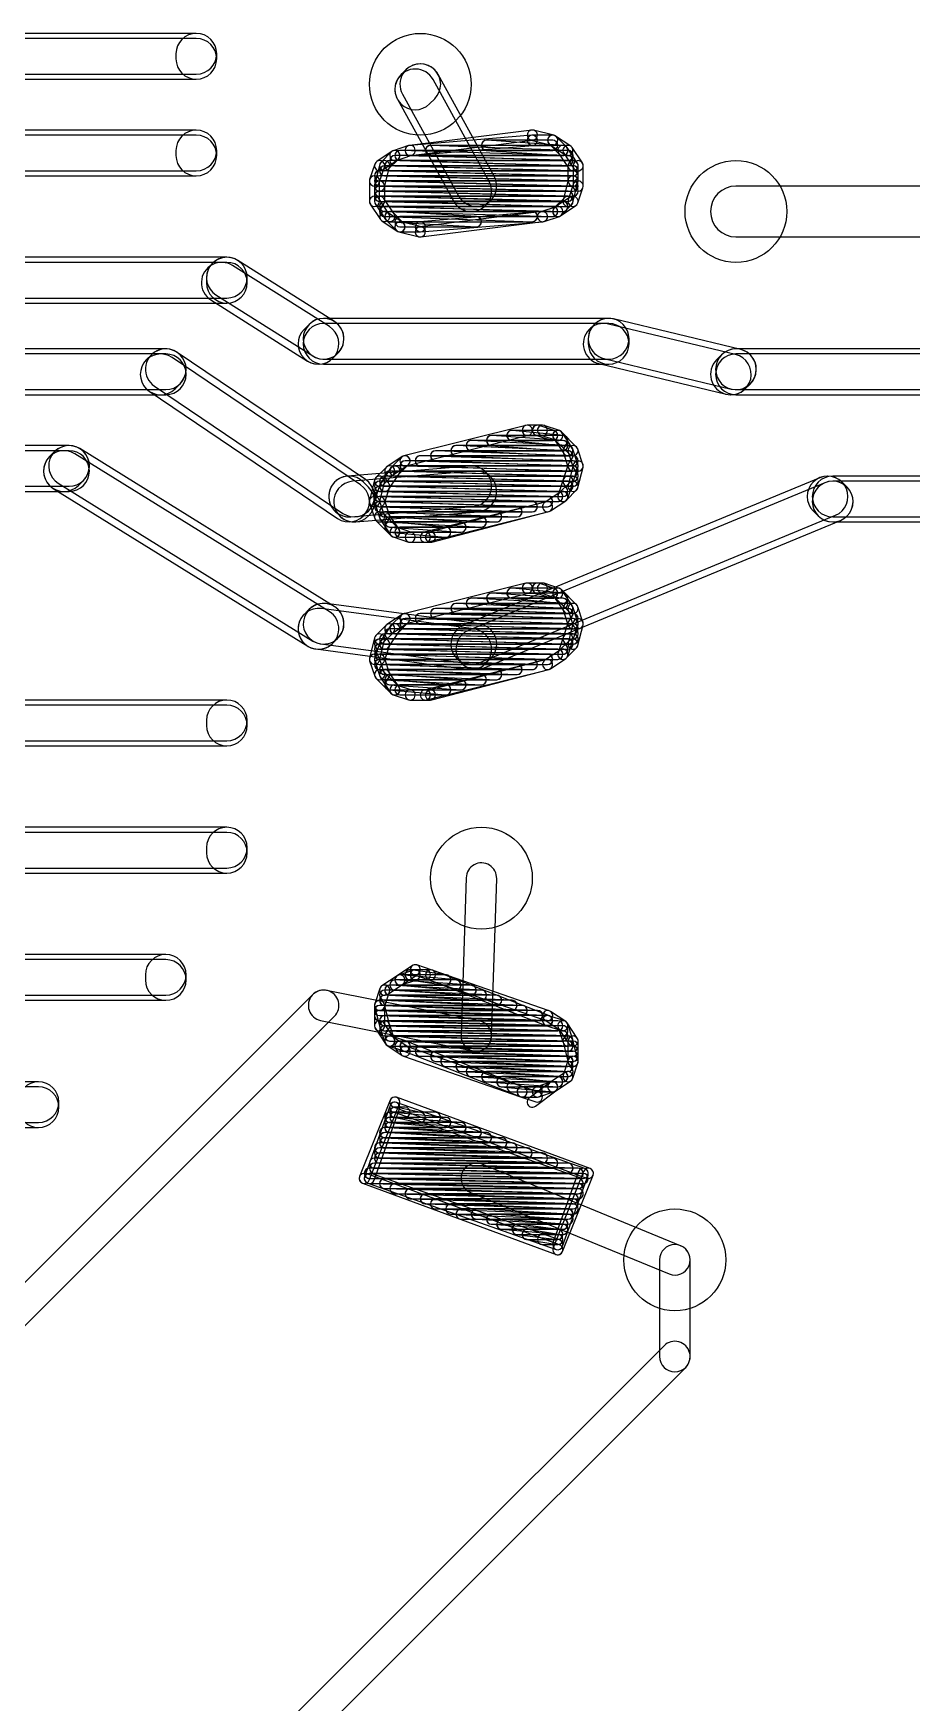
# Model space of a CAD drawing. Extents: x 2.7 to 76.1, y 3.1 to 47.6.
# Drawn here: x 43.48 to 47.87, y 28.49 to 36.82 of the extents above; entities that cross this region are included whole.
import ezdxf

# ---------------------------------------------------------------- set-up
doc = ezdxf.new("R2010")
doc.units = 0

msp = doc.modelspace()

# ---------------------------------------------------------------- linework, layer by layer
for points in [[(44.2976, 36.8205), (39.37, 36.8205, 1), (39.37, 36.61725), (44.2976, 36.61725, 1)], [(39.37, 36.59185), (44.2976, 36.59185, 1), (44.2976, 36.7951), (39.37, 36.7951, 1)], [(44.399225, 36.693475), (44.399225, 36.718875, 1), (44.195975, 36.718875), (44.195975, 36.693475, 1)], [(45.34334, 36.63833), (45.31794, 36.61293, 1), (45.461655, 36.469215), (45.487055, 36.494615, 1)], [(45.783645, 36.107445), (45.504245, 36.615445, 1), (45.32615, 36.5175), (45.60555, 36.0095, 1)], [(45.30075, 36.4921), (45.58015, 35.9841, 1), (45.758245, 36.082045), (45.478845, 36.590045, 1)], [(44.2976, 36.3379), (40.4876, 36.3379, 1), (40.4876, 36.13465), (44.2976, 36.13465, 1)], [(44.399225, 36.210875), (44.399225, 36.236275, 1), (44.195975, 36.236275), (44.195975, 36.210875, 1)], [(45.970845, 36.3377), (45.361245, 36.2615, 1), (45.36755, 36.211045), (45.97715, 36.287245, 1)], [(46.081765, 36.31174), (45.980165, 36.33714, 1), (45.96783, 36.287805), (46.06943, 36.262405, 1)], [(40.4876, 36.10925), (44.2976, 36.10925, 1), (44.2976, 36.3125), (40.4876, 36.3125, 1)], [(45.356355, 36.260395), (45.280155, 36.234995, 1), (45.29624, 36.18675), (45.37244, 36.21215, 1)], [(45.356355, 36.260395), (45.280155, 36.234995, 1), (45.29624, 36.18675), (45.37244, 36.21215, 1)], [(45.971885, 36.31241), (45.362285, 36.26161, 1), (45.36651, 36.210935), (45.97611, 36.261735, 1)], [(46.15274, 36.23628), (45.46694, 36.26168, 1), (45.465055, 36.210865), (46.150855, 36.185465, 1)], [(45.466, 36.21085), (46.1264, 36.21085, 1), (46.1264, 36.2617), (45.466, 36.2617, 1)], [(46.12809, 36.26164), (45.74709, 36.28704, 1), (45.743705, 36.236305), (46.124705, 36.210905, 1)], [(45.7454, 36.23625), (46.0756, 36.23625, 1), (46.0756, 36.2871), (45.7454, 36.2871, 1)], [(46.0756, 36.3125), (45.974, 36.3125, 1), (45.974, 36.26165), (46.0756, 36.26165, 1)], [(46.144375, 36.25425), (46.093575, 36.30505, 1), (46.05762, 36.269095), (46.10842, 36.218295, 1)], [(46.1659, 36.257425), (46.0897, 36.308225, 1), (46.061495, 36.26592), (46.137695, 36.21512, 1)], [(46.19835, 36.174175), (46.14755, 36.250375, 1), (46.105245, 36.22217), (46.156045, 36.14597, 1)], [(46.22375, 36.174175), (46.17295, 36.250375, 1), (46.130645, 36.22217), (46.181445, 36.14597, 1)], [(45.187875, 36.168115), (45.162475, 36.091915, 1), (45.21072, 36.07583), (45.23612, 36.15203, 1)], [(45.21273, 36.16624), (45.18733, 36.06464, 1), (45.236665, 36.052305), (45.262065, 36.153905, 1)], [(45.274095, 36.232025), (45.197895, 36.181225, 1), (45.2261, 36.13892), (45.3023, 36.18972, 1)], [(46.177885, 36.13469), (45.238085, 36.16009, 1), (45.23671, 36.109255), (46.17651, 36.083855, 1)], [(45.27022, 36.22885), (45.21942, 36.17805, 1), (45.255375, 36.142095), (45.306175, 36.192895, 1)], [(45.2374, 36.10925), (46.1772, 36.10925, 1), (46.1772, 36.1601), (45.2374, 36.1601, 1)], [(46.177905, 36.16009), (45.263505, 36.18549, 1), (45.26209, 36.134655), (46.17649, 36.109255, 1)], [(45.2628, 36.13465), (46.1772, 36.13465, 1), (46.1772, 36.1855), (45.2628, 36.1855, 1)], [(45.2882, 36.16005), (46.1518, 36.16005, 1), (46.1518, 36.2109), (45.2882, 36.2109, 1)], [(46.177925, 36.185485), (45.288925, 36.210885, 1), (45.28747, 36.16006), (46.17647, 36.13466, 1)], [(46.15257, 36.210885), (45.31437, 36.236285, 1), (45.312825, 36.18546), (46.151025, 36.16006, 1)], [(45.3136, 36.18545), (46.1518, 36.18545, 1), (46.1518, 36.2363), (45.3136, 36.2363, 1)], [(46.202625, 36.083875), (46.202625, 36.160075, 1), (46.151775, 36.160075), (46.151775, 36.083875, 1)], [(46.228025, 36.058475), (46.228025, 36.160075, 1), (46.177175, 36.160075), (46.177175, 36.058475, 1)], [(45.161175, 36.083875), (45.161175, 35.982275, 1), (45.212025, 35.982275), (45.212025, 36.083875, 1)], [(46.177865, 36.10929), (45.212665, 36.13469, 1), (45.21133, 36.083855), (46.17653, 36.058455, 1)], [(46.177865, 36.08389), (45.212665, 36.10929, 1), (45.21133, 36.058455), (46.17653, 36.033055, 1)], [(46.177865, 36.05849), (45.212665, 36.08389, 1), (45.21133, 36.033055), (46.17653, 36.007655, 1)], [(45.212, 36.08385), (46.1772, 36.08385, 1), (46.1772, 36.1347), (45.212, 36.1347, 1)], [(46.1772, 36.1347), (45.212, 36.1347, 1), (45.212, 36.08385), (46.1772, 36.08385, 1)], [(45.212, 36.08385), (46.1772, 36.08385, 1), (46.1772, 36.1347), (45.212, 36.1347, 1)], [(45.212, 36.05845), (46.1772, 36.05845, 1), (46.1772, 36.1093), (45.212, 36.1093, 1)], [(45.212, 36.03305), (46.1772, 36.03305, 1), (46.1772, 36.0839), (45.212, 36.0839, 1)], [(45.186575, 36.058475), (45.186575, 35.982275, 1), (45.237425, 35.982275), (45.237425, 36.058475, 1)], [(46.176465, 35.976105), (46.201865, 36.077705, 1), (46.15253, 36.09004), (46.12713, 35.98844, 1)], [(46.20132, 35.97423), (46.22672, 36.05043, 1), (46.178475, 36.066515), (46.153075, 35.990315, 1)], [(45.165445, 35.96817), (45.216245, 35.89197, 1), (45.25855, 35.920175), (45.20775, 35.996375, 1)], [(46.127105, 35.98229), (45.212705, 36.00769, 1), (45.21129, 35.956855), (46.12569, 35.931455, 1)], [(46.152485, 36.03309), (45.212685, 36.05849, 1), (45.21131, 36.007655), (46.15111, 35.982255, 1)], [(46.152485, 36.00769), (45.212685, 36.03309, 1), (45.21131, 35.982255), (46.15111, 35.956855, 1)], [(45.212, 36.00765), (46.1772, 36.00765, 1), (46.1772, 36.0585), (45.212, 36.0585, 1)], [(45.212, 35.98225), (46.1518, 35.98225, 1), (46.1518, 36.0331), (45.212, 36.0331, 1)], [(45.212, 35.95685), (46.1518, 35.95685, 1), (46.1518, 36.0077), (45.212, 36.0077, 1)], [(45.190845, 35.96817), (45.241645, 35.89197, 1), (45.28395, 35.920175), (45.23315, 35.996375, 1)], [(46.118975, 35.913495), (46.169775, 35.964295, 1), (46.13382, 36.00025), (46.08302, 35.94945, 1)], [(46.1151, 35.91032), (46.1913, 35.96112, 1), (46.163095, 36.003425), (46.086895, 35.952625, 1)], [(49.0474, 36.0585), (46.99, 36.0585, 1), (46.99, 35.80445), (49.0474, 35.80445, 1)], [(46.07637, 35.956885), (45.23817, 35.982285, 1), (45.236625, 35.93146), (46.074825, 35.90606, 1)], [(45.2374, 35.93145), (46.1264, 35.93145, 1), (46.1264, 35.9823), (45.2374, 35.9823, 1)], [(45.2374, 35.90605), (46.0756, 35.90605, 1), (46.0756, 35.9569), (45.2374, 35.9569, 1)], [(45.974875, 35.93148), (45.238275, 35.95688, 1), (45.23652, 35.906065), (45.97312, 35.880665, 1)], [(45.223295, 35.88492), (45.299495, 35.83412, 1), (45.3277, 35.876425), (45.2515, 35.927225, 1)], [(45.69609, 35.906055), (45.26429, 35.931455, 1), (45.261305, 35.88069), (45.693105, 35.85529, 1)], [(45.24482, 35.888095), (45.29562, 35.837295, 1), (45.331575, 35.87325), (45.280775, 35.92405, 1)], [(45.2628, 35.88065), (45.974, 35.88065, 1), (45.974, 35.9315), (45.2628, 35.9315, 1)], [(45.41731, 35.829935), (46.02691, 35.880735, 1), (46.022685, 35.93141), (45.413085, 35.88061, 1)], [(45.41835, 35.804645), (46.02795, 35.880845, 1), (46.021645, 35.9313), (45.412045, 35.8551, 1)], [(46.03284, 35.88195), (46.10904, 35.90735, 1), (46.092955, 35.955595), (46.016755, 35.930195, 1)], [(46.03284, 35.88195), (46.10904, 35.90735, 1), (46.092955, 35.955595), (46.016755, 35.930195, 1)], [(45.30743, 35.830605), (45.40903, 35.805205, 1), (45.421365, 35.85454), (45.319765, 35.87994, 1)], [(45.3136, 35.85525), (45.6946, 35.85525, 1), (45.6946, 35.9061), (45.3136, 35.9061, 1)], [(45.3136, 35.82985), (45.4152, 35.82985, 1), (45.4152, 35.8807), (45.3136, 35.8807, 1)], [(44.45, 35.7029), (40.3352, 35.7029, 1), (40.3352, 35.49965), (44.45, 35.49965, 1)], [(40.3352, 35.47425), (44.45, 35.47425, 1), (44.45, 35.6775), (40.3352, 35.6775, 1)], [(44.37033, 35.48995), (44.85293, 35.18515, 1), (44.961465, 35.356995), (44.478865, 35.661795, 1)], [(44.986865, 35.382395), (44.504265, 35.687195, 1), (44.39573, 35.51535), (44.87833, 35.21055, 1)], [(44.551625, 35.575875), (44.551625, 35.601275, 1), (44.348375, 35.601275), (44.348375, 35.575875, 1)], [(44.979055, 35.199215), (45.004455, 35.224615, 1), (44.86074, 35.36833), (44.83534, 35.34293, 1)], [(46.355, 35.3981), (44.9326, 35.3981, 1), (44.9326, 35.19485), (46.355, 35.19485, 1)], [(44.9326, 35.16945), (46.355, 35.16945, 1), (46.355, 35.3727), (44.9326, 35.3727, 1)], [(46.30588, 35.172255), (46.94088, 35.019855, 1), (46.988315, 35.21749), (46.353315, 35.36989, 1)], [(47.013715, 35.24289), (46.378715, 35.39529, 1), (46.33128, 35.197655), (46.96628, 35.045255, 1)], [(46.456625, 35.271075), (46.456625, 35.296475, 1), (46.253375, 35.296475), (46.253375, 35.271075, 1)], [(44.1452, 35.2457), (36.195, 35.2457, 1), (36.195, 35.04245), (44.1452, 35.04245, 1)], [(44.07334, 35.21593), (44.04794, 35.19053, 1), (44.191655, 35.046815), (44.217055, 35.072215, 1)], [(45.141895, 34.59328), (44.202095, 35.22828, 1), (44.0883, 35.059865), (45.0281, 34.424865, 1)], [(47.036455, 35.046815), (47.061855, 35.072215, 1), (46.91814, 35.21593), (46.89274, 35.19053, 1)], [(49.6824, 35.2457), (46.99, 35.2457, 1), (46.99, 35.04245), (49.6824, 35.04245, 1)], [(36.195, 35.01705), (44.1452, 35.01705, 1), (44.1452, 35.2203), (36.195, 35.2203, 1)], [(44.0629, 35.034465), (45.0027, 34.399465, 1), (45.116495, 34.56788), (44.176695, 35.20288, 1)], [(46.99, 35.01705), (49.6824, 35.01705, 1), (49.6824, 35.2203), (46.99, 35.2203, 1)], [(45.94243, 34.86394), (45.33283, 34.71154, 1), (45.345165, 34.662205), (45.954765, 34.814605, 1)], [(45.94243, 34.86394), (45.33283, 34.71154, 1), (45.345165, 34.662205), (45.954765, 34.814605, 1)], [(46.128925, 34.81377), (45.874925, 34.83917, 1), (45.86987, 34.788575), (46.12387, 34.763175, 1)], [(45.8724, 34.78845), (46.0756, 34.78845, 1), (46.0756, 34.8393), (45.8724, 34.8393, 1)], [(46.0248, 34.8647), (45.9486, 34.8647, 1), (45.9486, 34.81385), (46.0248, 34.81385, 1)], [(46.0248, 34.8647), (45.9486, 34.8647, 1), (45.9486, 34.81385), (46.0248, 34.81385, 1)], [(46.08364, 34.837995), (46.00744, 34.863395, 1), (45.991355, 34.81515), (46.067555, 34.78975, 1)], [(45.9994, 34.81385), (46.0248, 34.81385, 1), (46.0248, 34.8647), (45.9994, 34.8647, 1)], [(46.10904, 34.837995), (46.03284, 34.863395, 1), (46.016755, 34.81515), (46.092955, 34.78975, 1)], [(46.10904, 34.837995), (46.03284, 34.863395, 1), (46.016755, 34.81515), (46.092955, 34.78975, 1)], [(46.195175, 34.75565), (46.118975, 34.83185, 1), (46.08302, 34.795895), (46.15922, 34.719695, 1)], [(46.17295, 34.751775), (46.12215, 34.827975, 1), (46.079845, 34.79977), (46.130645, 34.72357, 1)], [(43.6626, 34.7631), (37.465, 34.7631, 1), (37.465, 34.55985), (43.6626, 34.55985, 1)], [(43.59074, 34.73333), (43.56534, 34.70793, 1), (43.709055, 34.564215), (43.734455, 34.589615, 1)], [(44.98615, 33.960445), (43.71615, 34.747845, 1), (43.609045, 34.5751), (44.879045, 33.7877, 1)], [(46.15295, 34.73767), (45.59415, 34.76307, 1), (45.591845, 34.712275), (46.150645, 34.686875, 1)], [(45.593, 34.71225), (46.1518, 34.71225, 1), (46.1518, 34.7631), (45.593, 34.7631, 1)], [(45.6692, 34.73765), (46.1264, 34.73765, 1), (46.1264, 34.7885), (45.6692, 34.7885, 1)], [(46.153135, 34.76306), (45.670535, 34.78846, 1), (45.66786, 34.737685), (46.15046, 34.712285, 1)], [(46.12821, 34.788435), (45.77261, 34.813835, 1), (45.768985, 34.76311), (46.124585, 34.73771, 1)], [(45.7708, 34.76305), (46.1264, 34.76305, 1), (46.1264, 34.8139), (45.7708, 34.8139, 1)], [(46.20132, 34.669515), (46.17592, 34.745715, 1), (46.127675, 34.72963), (46.153075, 34.65343, 1)], [(46.22672, 34.669515), (46.20132, 34.745715, 1), (46.153075, 34.72963), (46.178475, 34.65343, 1)], [(37.465, 34.53445), (43.6626, 34.53445, 1), (43.6626, 34.7377), (37.465, 34.7377, 1)], [(43.583645, 34.5497), (44.853645, 33.7623, 1), (44.96075, 33.935045), (43.69075, 34.722445, 1)], [(45.66076, 34.661145), (45.05116, 34.610345, 1), (45.068035, 34.4078), (45.677635, 34.4586, 1)], [(45.24482, 34.65405), (45.19402, 34.60325, 1), (45.229975, 34.567295), (45.280775, 34.618095, 1)], [(45.267045, 34.650175), (45.216245, 34.573975, 1), (45.25855, 34.54577), (45.30935, 34.62197, 1)], [(45.324895, 34.708025), (45.248695, 34.657225, 1), (45.2769, 34.61492), (45.3531, 34.66572, 1)], [(45.32102, 34.70485), (45.27022, 34.65405, 1), (45.306175, 34.618095), (45.356975, 34.668895, 1)], [(45.2882, 34.61065), (46.1772, 34.61065, 1), (46.1772, 34.6615), (45.2882, 34.6615, 1)], [(46.177925, 34.636085), (45.288925, 34.661485, 1), (45.28747, 34.61066), (46.17647, 34.58526, 1)], [(46.17797, 34.661485), (45.33977, 34.686885, 1), (45.338225, 34.63606), (46.176425, 34.61066, 1)], [(45.339, 34.63605), (46.1772, 34.63605, 1), (46.1772, 34.6869), (45.339, 34.6869, 1)], [(46.178045, 34.686885), (45.416045, 34.712285, 1), (45.41435, 34.66146), (46.17635, 34.63606, 1)], [(45.4152, 34.66145), (46.1772, 34.66145, 1), (46.1772, 34.7123), (45.4152, 34.7123, 1)], [(46.17814, 34.71228), (45.49234, 34.73768, 1), (45.490455, 34.686865), (46.176255, 34.661465, 1)], [(45.4914, 34.68685), (46.1518, 34.68685, 1), (46.1518, 34.7377), (45.4914, 34.7377, 1)], [(46.17592, 34.57723), (46.20132, 34.65343, 1), (46.153075, 34.669515), (46.127675, 34.593315, 1)], [(46.201865, 34.553705), (46.227265, 34.655305, 1), (46.17793, 34.66764), (46.15253, 34.56604, 1)], [(44.98774, 34.437215), (45.01314, 34.411815, 1), (45.156855, 34.55553), (45.131455, 34.58093, 1)], [(45.093435, 34.3824), (45.703035, 34.4332, 1), (45.68616, 34.635745), (45.07656, 34.584945, 1)], [(45.18733, 34.59144), (45.16193, 34.48984, 1), (45.211265, 34.477505), (45.236665, 34.579105, 1)], [(46.127105, 34.55989), (45.212705, 34.58529, 1), (45.21129, 34.534455), (46.12569, 34.509055, 1)], [(45.213275, 34.567915), (45.187875, 34.491715, 1), (45.23612, 34.47563), (45.26152, 34.55183, 1)], [(45.212, 34.53445), (46.1518, 34.53445, 1), (46.1518, 34.5853), (45.212, 34.5853, 1)], [(46.152505, 34.58529), (45.238105, 34.61069, 1), (45.23669, 34.559855), (46.15109, 34.534455, 1)], [(45.2374, 34.55985), (46.1772, 34.55985, 1), (46.1772, 34.6107), (45.2374, 34.6107, 1)], [(46.1518, 34.5853), (45.2374, 34.5853, 1), (45.2374, 34.53445), (46.1518, 34.53445, 1)], [(45.2374, 34.53445), (46.1518, 34.53445, 1), (46.1518, 34.5853), (45.2374, 34.5853, 1)], [(46.177905, 34.61069), (45.263505, 34.63609, 1), (45.26209, 34.585255), (46.17649, 34.559855, 1)], [(45.2628, 34.58525), (46.1772, 34.58525, 1), (46.1772, 34.6361), (45.2628, 34.6361, 1)], [(47.4083, 34.60296), (45.6303, 33.86636, 1), (45.708095, 33.678585), (47.486095, 34.415185, 1)], [(45.733495, 33.653185), (47.511495, 34.389785, 1), (47.4337, 34.57756), (45.6557, 33.84096, 1)], [(46.15052, 34.50103), (46.17592, 34.57723, 1), (46.127675, 34.593315), (46.102275, 34.517115, 1)], [(46.144375, 34.491095), (46.195175, 34.541895, 1), (46.15922, 34.57785), (46.10842, 34.52705, 1)], [(47.544455, 34.55553), (47.519055, 34.58093, 1), (47.37534, 34.437215), (47.40074, 34.411815, 1)], [(52.705, 34.6107), (47.4726, 34.6107, 1), (47.4726, 34.40745), (52.705, 34.40745, 1)], [(47.4726, 34.38205), (52.705, 34.38205, 1), (52.705, 34.5853), (47.4726, 34.5853, 1)], [(45.162475, 34.47563), (45.187875, 34.39943, 1), (45.23612, 34.415515), (45.21072, 34.491715, 1)], [(45.187875, 34.47563), (45.213275, 34.39943, 1), (45.26152, 34.415515), (45.23612, 34.491715, 1)], [(45.974845, 34.483685), (45.212845, 34.509085, 1), (45.21115, 34.45826), (45.97315, 34.43286, 1)], [(46.05097, 34.509085), (45.21277, 34.534485, 1), (45.211225, 34.48366), (46.049425, 34.45826, 1)], [(45.212, 34.50905), (46.1264, 34.50905, 1), (46.1264, 34.5599), (45.212, 34.5599, 1)], [(46.101725, 34.534485), (45.212725, 34.559885, 1), (45.21127, 34.50906), (46.10027, 34.48366, 1)], [(45.212, 34.48365), (46.101, 34.48365, 1), (46.101, 34.5345), (45.212, 34.5345, 1)], [(45.212, 34.45825), (46.0502, 34.45825, 1), (46.0502, 34.5091), (45.212, 34.5091, 1)], [(46.0643, 34.43712), (46.1405, 34.48792, 1), (46.112295, 34.530225), (46.036095, 34.479425, 1)], [(46.0643, 34.43712), (46.1405, 34.48792, 1), (46.112295, 34.530225), (46.036095, 34.479425, 1)], [(45.89874, 34.45828), (45.21294, 34.48368, 1), (45.211055, 34.432865), (45.896855, 34.407465, 1)], [(45.19402, 34.389495), (45.27022, 34.313295, 1), (45.306175, 34.34925), (45.229975, 34.42545, 1)], [(45.212, 34.43285), (45.974, 34.43285, 1), (45.974, 34.4837), (45.212, 34.4837, 1)], [(45.79735, 34.43287), (45.23855, 34.45827, 1), (45.236245, 34.407475), (45.795045, 34.382075, 1)], [(45.2374, 34.40745), (45.8978, 34.40745, 1), (45.8978, 34.4583), (45.2374, 34.4583, 1)], [(45.2374, 34.38205), (45.7962, 34.38205, 1), (45.7962, 34.4329), (45.2374, 34.4329, 1)], [(45.721335, 34.40746), (45.238735, 34.43286, 1), (45.23606, 34.382085), (45.71866, 34.356685, 1)], [(45.216245, 34.39337), (45.267045, 34.31717, 1), (45.30935, 34.345375), (45.25855, 34.421575, 1)], [(45.446765, 34.281205), (46.056365, 34.433605, 1), (46.04403, 34.48294), (45.43443, 34.33054, 1)], [(45.472415, 34.28127), (46.056615, 34.43367, 1), (46.04378, 34.482875), (45.45958, 34.330475, 1)], [(45.62021, 34.382035), (45.26461, 34.407435, 1), (45.260985, 34.35671), (45.616585, 34.33131, 1)], [(45.5445, 34.356595), (45.2651, 34.381995, 1), (45.260495, 34.33135), (45.539895, 34.30595, 1)], [(45.2628, 34.35665), (45.72, 34.35665, 1), (45.72, 34.4075), (45.2628, 34.4075, 1)], [(45.2628, 34.33125), (45.6184, 34.33125, 1), (45.6184, 34.3821), (45.2628, 34.3821, 1)], [(45.280155, 34.30715), (45.356355, 34.28175, 1), (45.37244, 34.329995), (45.29624, 34.355395, 1)], [(45.280155, 34.30715), (45.356355, 34.28175, 1), (45.37244, 34.329995), (45.29624, 34.355395, 1)], [(45.3136, 34.30585), (45.5422, 34.30585, 1), (45.5422, 34.3567), (45.3136, 34.3567, 1)], [(45.3644, 34.28045), (45.4406, 34.28045, 1), (45.4406, 34.3313), (45.3644, 34.3313, 1)], [(45.3644, 34.28045), (45.466, 34.28045, 1), (45.466, 34.3313), (45.3644, 34.3313, 1)], [(45.94243, 34.07654), (45.33283, 33.92414, 1), (45.345165, 33.874805), (45.954765, 34.027205, 1)], [(45.94243, 34.07654), (45.33283, 33.92414, 1), (45.345165, 33.874805), (45.954765, 34.027205, 1)], [(46.0248, 34.0773), (45.9486, 34.0773, 1), (45.9486, 34.02645), (46.0248, 34.02645, 1)], [(46.0248, 34.0773), (45.9486, 34.0773, 1), (45.9486, 34.02645), (46.0248, 34.02645, 1)], [(46.08364, 34.050595), (46.00744, 34.075995, 1), (45.991355, 34.02775), (46.067555, 34.00235, 1)], [(45.9994, 34.02645), (46.0248, 34.02645, 1), (46.0248, 34.0773), (45.9994, 34.0773, 1)], [(46.10904, 34.050595), (46.03284, 34.075995, 1), (46.016755, 34.02775), (46.092955, 34.00235, 1)], [(46.10904, 34.050595), (46.03284, 34.075995, 1), (46.016755, 34.02775), (46.092955, 34.00235, 1)], [(45.6692, 33.95025), (46.1264, 33.95025, 1), (46.1264, 34.0011), (45.6692, 34.0011, 1)], [(46.153135, 33.97566), (45.670535, 34.00106, 1), (45.66786, 33.950285), (46.15046, 33.924885, 1)], [(46.12821, 34.001035), (45.77261, 34.026435, 1), (45.768985, 33.97571), (46.124585, 33.95031, 1)], [(45.7708, 33.97565), (46.1264, 33.97565, 1), (46.1264, 34.0265), (45.7708, 34.0265, 1)], [(46.128925, 34.02637), (45.874925, 34.05177, 1), (45.86987, 34.001175), (46.12387, 33.975775, 1)], [(45.8724, 34.00105), (46.0756, 34.00105, 1), (46.0756, 34.0519), (45.8724, 34.0519, 1)], [(46.195175, 33.96825), (46.118975, 34.04445, 1), (46.08302, 34.008495), (46.15922, 33.932295, 1)], [(46.17295, 33.964375), (46.12215, 34.040575, 1), (46.079845, 34.01237), (46.130645, 33.93617, 1)], [(44.893765, 33.74794), (45.655765, 33.64634, 1), (45.68263, 33.847805), (44.92063, 33.949405, 1)], [(44.86074, 33.94593), (44.83534, 33.92053, 1), (44.979055, 33.776815), (45.004455, 33.802215, 1)], [(45.70803, 33.873205), (44.94603, 33.974805, 1), (44.919165, 33.77334), (45.681165, 33.67174, 1)], [(45.324895, 33.920625), (45.248695, 33.869825, 1), (45.2769, 33.82752), (45.3531, 33.87832, 1)], [(45.32102, 33.91745), (45.27022, 33.86665, 1), (45.306175, 33.830695), (45.356975, 33.881495, 1)], [(46.178045, 33.899485), (45.416045, 33.924885, 1), (45.41435, 33.87406), (46.17635, 33.84866, 1)], [(45.4152, 33.87405), (46.1772, 33.87405, 1), (46.1772, 33.9249), (45.4152, 33.9249, 1)], [(46.17814, 33.92488), (45.49234, 33.95028, 1), (45.490455, 33.899465), (46.176255, 33.874065, 1)], [(45.4914, 33.89945), (46.1518, 33.89945, 1), (46.1518, 33.9503), (45.4914, 33.9503, 1)], [(46.15295, 33.95027), (45.59415, 33.97567, 1), (45.591845, 33.924875), (46.150645, 33.899475, 1)], [(45.593, 33.92485), (46.1518, 33.92485, 1), (46.1518, 33.9757), (45.593, 33.9757, 1)], [(46.20132, 33.882115), (46.17592, 33.958315, 1), (46.127675, 33.94223), (46.153075, 33.86603, 1)], [(46.22672, 33.882115), (46.20132, 33.958315, 1), (46.153075, 33.94223), (46.178475, 33.86603, 1)], [(45.24482, 33.86665), (45.19402, 33.81585, 1), (45.229975, 33.779895), (45.280775, 33.830695, 1)], [(45.267045, 33.862775), (45.216245, 33.786575, 1), (45.25855, 33.75837), (45.30935, 33.83457, 1)], [(46.177905, 33.82329), (45.263505, 33.84869, 1), (45.26209, 33.797855), (46.17649, 33.772455, 1)], [(45.2628, 33.79785), (46.1772, 33.79785, 1), (46.1772, 33.8487), (45.2628, 33.8487, 1)], [(45.2882, 33.82325), (46.1772, 33.82325, 1), (46.1772, 33.8741), (45.2882, 33.8741, 1)], [(46.177925, 33.848685), (45.288925, 33.874085, 1), (45.28747, 33.82326), (46.17647, 33.79786, 1)], [(46.17797, 33.874085), (45.33977, 33.899485, 1), (45.338225, 33.84866), (46.176425, 33.82326, 1)], [(45.339, 33.84865), (46.1772, 33.84865, 1), (46.1772, 33.8995), (45.339, 33.8995, 1)], [(46.17592, 33.78983), (46.20132, 33.86603, 1), (46.153075, 33.882115), (46.127675, 33.805915, 1)], [(46.201865, 33.766305), (46.227265, 33.867905, 1), (46.17793, 33.88024), (46.15253, 33.77864, 1)], [(45.18733, 33.80404), (45.16193, 33.70244, 1), (45.211265, 33.690105), (45.236665, 33.791705, 1)], [(46.127105, 33.77249), (45.212705, 33.79789, 1), (45.21129, 33.747055), (46.12569, 33.721655, 1)], [(45.213275, 33.780515), (45.187875, 33.704315, 1), (45.23612, 33.68823), (45.26152, 33.76443, 1)], [(46.05097, 33.721685), (45.21277, 33.747085, 1), (45.211225, 33.69626), (46.049425, 33.67086, 1)], [(45.212, 33.74705), (46.1518, 33.74705, 1), (46.1518, 33.7979), (45.212, 33.7979, 1)], [(45.212, 33.72165), (46.1264, 33.72165, 1), (46.1264, 33.7725), (45.212, 33.7725, 1)], [(46.101725, 33.747085), (45.212725, 33.772485, 1), (45.21127, 33.72166), (46.10027, 33.69626, 1)], [(45.212, 33.69625), (46.101, 33.69625, 1), (46.101, 33.7471), (45.212, 33.7471, 1)], [(46.152505, 33.79789), (45.238105, 33.82329, 1), (45.23669, 33.772455), (46.15109, 33.747055, 1)], [(45.2374, 33.77245), (46.1772, 33.77245, 1), (46.1772, 33.8233), (45.2374, 33.8233, 1)], [(46.1518, 33.7979), (45.2374, 33.7979, 1), (45.2374, 33.74705), (46.1518, 33.74705, 1)], [(45.2374, 33.74705), (46.1518, 33.74705, 1), (46.1518, 33.7979), (45.2374, 33.7979, 1)], [(46.0643, 33.64972), (46.1405, 33.70052, 1), (46.112295, 33.742825), (46.036095, 33.692025, 1)], [(46.0643, 33.64972), (46.1405, 33.70052, 1), (46.112295, 33.742825), (46.036095, 33.692025, 1)], [(46.15052, 33.71363), (46.17592, 33.78983, 1), (46.127675, 33.805915), (46.102275, 33.729715, 1)], [(46.144375, 33.703695), (46.195175, 33.754495, 1), (46.15922, 33.79045), (46.10842, 33.73965, 1)], [(45.162475, 33.68823), (45.187875, 33.61203, 1), (45.23612, 33.628115), (45.21072, 33.704315, 1)], [(45.187875, 33.68823), (45.213275, 33.61203, 1), (45.26152, 33.628115), (45.23612, 33.704315, 1)], [(45.974845, 33.696285), (45.212845, 33.721685, 1), (45.21115, 33.67086), (45.97315, 33.64546, 1)], [(45.89874, 33.67088), (45.21294, 33.69628, 1), (45.211055, 33.645465), (45.896855, 33.620065, 1)], [(45.212, 33.67085), (46.0502, 33.67085, 1), (46.0502, 33.7217), (45.212, 33.7217, 1)], [(45.212, 33.64545), (45.974, 33.64545, 1), (45.974, 33.6963), (45.212, 33.6963, 1)], [(45.79735, 33.64547), (45.23855, 33.67087, 1), (45.236245, 33.620075), (45.795045, 33.594675, 1)], [(45.2374, 33.62005), (45.8978, 33.62005, 1), (45.8978, 33.6709), (45.2374, 33.6709, 1)], [(45.446765, 33.493805), (46.056365, 33.646205, 1), (46.04403, 33.69554), (45.43443, 33.54314, 1)], [(45.472415, 33.49387), (46.056615, 33.64627, 1), (46.04378, 33.695475), (45.45958, 33.543075, 1)], [(45.19402, 33.602095), (45.27022, 33.525895, 1), (45.306175, 33.56185), (45.229975, 33.63805, 1)], [(45.2374, 33.59465), (45.7962, 33.59465, 1), (45.7962, 33.6455), (45.2374, 33.6455, 1)], [(45.721335, 33.62006), (45.238735, 33.64546, 1), (45.23606, 33.594685), (45.71866, 33.569285, 1)], [(45.216245, 33.60597), (45.267045, 33.52977, 1), (45.30935, 33.557975), (45.25855, 33.634175, 1)], [(45.62021, 33.594635), (45.26461, 33.620035, 1), (45.260985, 33.56931), (45.616585, 33.54391, 1)], [(45.5445, 33.569195), (45.2651, 33.594595, 1), (45.260495, 33.54395), (45.539895, 33.51855, 1)], [(45.2628, 33.56925), (45.72, 33.56925, 1), (45.72, 33.6201), (45.2628, 33.6201, 1)], [(45.2628, 33.54385), (45.6184, 33.54385, 1), (45.6184, 33.5947), (45.2628, 33.5947, 1)], [(44.45, 33.4931), (39.0652, 33.4931, 1), (39.0652, 33.28985), (44.45, 33.28985, 1)], [(44.551625, 33.366075), (44.551625, 33.391475, 1), (44.348375, 33.391475), (44.348375, 33.366075, 1)], [(45.280155, 33.51975), (45.356355, 33.49435, 1), (45.37244, 33.542595), (45.29624, 33.567995, 1)], [(45.280155, 33.51975), (45.356355, 33.49435, 1), (45.37244, 33.542595), (45.29624, 33.567995, 1)], [(45.3136, 33.51845), (45.5422, 33.51845, 1), (45.5422, 33.5693), (45.3136, 33.5693, 1)], [(45.3644, 33.49305), (45.4406, 33.49305, 1), (45.4406, 33.5439), (45.3644, 33.5439, 1)], [(45.3644, 33.49305), (45.466, 33.49305, 1), (45.466, 33.5439), (45.3644, 33.5439, 1)], [(39.0652, 33.26445), (44.45, 33.26445, 1), (44.45, 33.4677), (39.0652, 33.4677, 1)], [(44.45, 32.8581), (39.0652, 32.8581, 1), (39.0652, 32.65485), (44.45, 32.65485, 1)], [(39.0652, 32.62945), (44.45, 32.62945, 1), (44.45, 32.8327), (39.0652, 32.8327, 1)], [(44.551625, 32.731075), (44.551625, 32.756475, 1), (44.348375, 32.756475), (44.348375, 32.731075, 1)], [(45.64381, 32.60653), (45.61841, 31.81913, 1), (45.770785, 31.814215), (45.796185, 32.601615, 1)], [(44.1452, 32.2231), (39.0652, 32.2231, 1), (39.0652, 32.01985), (44.1452, 32.01985, 1)], [(39.0652, 31.99445), (44.1452, 31.99445, 1), (44.1452, 32.1977), (39.0652, 32.1977, 1)], [(44.246825, 32.096075), (44.246825, 32.121475, 1), (44.043575, 32.121475), (44.043575, 32.096075, 1)], [(45.375695, 32.168025), (45.299495, 32.117225, 1), (45.3277, 32.07492), (45.4039, 32.12572, 1)], [(45.47404, 32.145595), (45.39784, 32.170995, 1), (45.381755, 32.12275), (45.457955, 32.09735, 1)], [(45.299495, 32.117225), (45.223295, 32.066425, 1), (45.2515, 32.02412), (45.3277, 32.07492, 1)], [(45.299495, 32.117225), (45.223295, 32.066425, 1), (45.2515, 32.02412), (45.3277, 32.07492, 1)], [(45.67089, 32.07064), (45.28989, 32.09604, 1), (45.286505, 32.045305), (45.667505, 32.019905, 1)], [(45.2882, 32.04525), (45.593, 32.04525, 1), (45.593, 32.0961), (45.2882, 32.0961, 1)], [(45.381755, 32.145595), (45.305555, 32.120195, 1), (45.32164, 32.07195), (45.39784, 32.09735, 1)], [(45.5953, 32.095995), (45.3159, 32.121395, 1), (45.311295, 32.07075), (45.590695, 32.04535, 1)], [(45.3136, 32.07065), (45.5422, 32.07065, 1), (45.5422, 32.1215), (45.3136, 32.1215, 1)], [(45.545795, 32.12124), (45.367995, 32.14664, 1), (45.3608, 32.096305), (45.5386, 32.070905, 1)], [(45.3644, 32.09605), (45.4406, 32.09605, 1), (45.4406, 32.1469), (45.3644, 32.1469, 1)], [(45.466, 32.1469), (45.3898, 32.1469, 1), (45.3898, 32.09605), (45.466, 32.09605, 1)], [(46.05946, 31.91655), (45.47526, 32.14515, 1), (45.456735, 32.097795), (46.040935, 31.869195, 1)], [(46.05855, 31.942285), (45.47435, 32.145485, 1), (45.457645, 32.09746), (46.041845, 31.89426, 1)], [(41.176495, 28.105175), (44.986495, 31.915175, 1), (44.8787, 32.02297), (41.0687, 28.21297, 1)], [(45.709545, 31.891415), (44.947545, 32.043815, 1), (44.91765, 31.89433), (45.67965, 31.74193, 1)], [(45.213275, 32.053315), (45.187875, 31.977115, 1), (45.23612, 31.96103), (45.26152, 32.03723, 1)], [(45.213275, 32.053315), (45.187875, 31.977115, 1), (45.23612, 31.96103), (45.26152, 32.03723, 1)], [(45.18733, 31.962905), (45.21273, 31.861305, 1), (45.262065, 31.87364), (45.236665, 31.97524, 1)], [(45.924105, 31.96908), (45.212905, 31.99448, 1), (45.21109, 31.943665), (45.92229, 31.918265, 1)], [(45.212, 31.94365), (45.8724, 31.94365, 1), (45.8724, 31.9945), (45.212, 31.9945, 1)], [(45.186575, 31.969075), (45.186575, 31.867475, 1), (45.237425, 31.867475), (45.237425, 31.969075, 1)], [(45.79735, 32.01987), (45.23855, 32.04527, 1), (45.236245, 31.994475), (45.795045, 31.969075, 1)], [(45.2374, 31.99445), (45.72, 31.99445, 1), (45.72, 32.0453), (45.2374, 32.0453, 1)], [(45.2374, 31.96905), (45.7962, 31.96905, 1), (45.7962, 32.0199), (45.2374, 32.0199, 1)], [(45.873415, 31.994475), (45.238415, 32.019875, 1), (45.23638, 31.96907), (45.87138, 31.94367, 1)], [(45.72141, 32.04526), (45.26421, 32.07066, 1), (45.261385, 32.019885), (45.718585, 31.994485, 1)], [(45.2628, 32.01985), (45.6692, 32.01985, 1), (45.6692, 32.0707), (45.2628, 32.0707, 1)], [(46.000215, 31.943685), (45.212815, 31.969085, 1), (45.21118, 31.91826), (45.99858, 31.89286, 1)], [(46.05097, 31.918285), (45.21277, 31.943685, 1), (45.211225, 31.89286), (46.049425, 31.86746, 1)], [(45.212, 31.91825), (45.9232, 31.91825, 1), (45.9232, 31.9691), (45.212, 31.9691, 1)], [(45.212, 31.89285), (45.9994, 31.89285, 1), (45.9994, 31.9437), (45.212, 31.9437, 1)], [(46.101745, 31.892885), (45.238145, 31.918285, 1), (45.23665, 31.86746), (46.10025, 31.84206, 1)], [(45.2374, 31.86745), (46.0502, 31.86745, 1), (46.0502, 31.9183), (45.2374, 31.9183, 1)], [(46.13444, 31.891595), (46.05824, 31.916995, 1), (46.042155, 31.86875), (46.118355, 31.84335, 1)], [(46.1405, 31.888625), (46.0643, 31.939425, 1), (46.036095, 31.89712), (46.112295, 31.84632, 1)], [(45.190845, 31.85337), (45.241645, 31.77717, 1), (45.28395, 31.805375), (45.23315, 31.881575, 1)], [(45.213275, 31.85943), (45.238675, 31.78323, 1), (45.28692, 31.799315), (45.26152, 31.875515, 1)], [(45.2374, 31.84205), (46.101, 31.84205, 1), (46.101, 31.8929), (45.2374, 31.8929, 1)], [(46.127125, 31.867485), (45.238125, 31.892885, 1), (45.23667, 31.84206), (46.12567, 31.81666, 1)], [(45.2374, 31.81665), (46.1264, 31.81665, 1), (46.1264, 31.8675), (45.2374, 31.8675, 1)], [(46.127125, 31.842085), (45.238125, 31.867485, 1), (45.23667, 31.81666), (46.12567, 31.79126, 1)], [(45.2628, 31.79125), (46.1264, 31.79125, 1), (46.1264, 31.8421), (45.2628, 31.8421, 1)], [(46.152525, 31.816685), (45.263525, 31.842085, 1), (45.26207, 31.79126), (46.15107, 31.76586, 1)], [(46.17592, 31.799315), (46.15052, 31.875515, 1), (46.102275, 31.85943), (46.127675, 31.78323, 1)], [(46.19835, 31.805375), (46.14755, 31.881575, 1), (46.105245, 31.85337), (46.156045, 31.77717, 1)], [(45.254755, 31.76715), (45.330955, 31.74175, 1), (45.34704, 31.789995), (45.27084, 31.815395, 1)], [(45.2628, 31.76585), (46.1518, 31.76585, 1), (46.1518, 31.8167), (45.2628, 31.8167, 1)], [(46.152525, 31.791285), (45.263525, 31.816685, 1), (45.26207, 31.76586), (46.15107, 31.74046, 1)], [(45.248695, 31.77012), (45.324895, 31.71932, 1), (45.3531, 31.761625), (45.2769, 31.812425, 1)], [(46.1772, 31.7913), (45.3136, 31.7913, 1), (45.3136, 31.74045), (46.1772, 31.74045, 1)], [(45.3136, 31.74045), (46.1518, 31.74045, 1), (46.1518, 31.7913), (45.3136, 31.7913, 1)], [(46.17797, 31.765885), (45.33977, 31.791285, 1), (45.338225, 31.74046), (46.176425, 31.71506, 1)], [(45.329735, 31.742195), (45.913935, 31.513595, 1), (45.93246, 31.56095), (45.34826, 31.78955, 1)], [(45.330645, 31.71646), (45.914845, 31.51326, 1), (45.93155, 31.561285), (45.34735, 31.764485, 1)], [(45.339, 31.74045), (46.1772, 31.74045, 1), (46.1772, 31.7913), (45.339, 31.7913, 1)], [(46.178045, 31.740485), (45.416045, 31.765885, 1), (45.41435, 31.71506), (46.17635, 31.68966, 1)], [(45.4152, 31.71505), (46.1772, 31.71505, 1), (46.1772, 31.7659), (45.4152, 31.7659, 1)], [(46.201865, 31.69584), (46.176465, 31.79744, 1), (46.12713, 31.785105), (46.15253, 31.683505, 1)], [(46.202625, 31.689675), (46.202625, 31.791275, 1), (46.151775, 31.791275), (46.151775, 31.689675, 1)], [(46.152775, 31.71508), (45.492375, 31.74048, 1), (45.49042, 31.689665), (46.15082, 31.664265, 1)], [(45.4914, 31.68965), (46.1772, 31.68965, 1), (46.1772, 31.7405), (45.4914, 31.7405, 1)], [(46.152855, 31.689675), (45.543255, 31.715075, 1), (45.54114, 31.66427), (46.15074, 31.63887, 1)], [(45.5422, 31.66425), (46.1518, 31.66425, 1), (46.1518, 31.7151), (45.5422, 31.7151, 1)], [(46.153005, 31.66427), (45.619605, 31.68967, 1), (45.61719, 31.638875), (46.15059, 31.613475, 1)], [(45.6184, 31.63885), (46.1518, 31.63885, 1), (46.1518, 31.6897), (45.6184, 31.6897, 1)], [(46.12781, 31.63886), (45.67061, 31.66426, 1), (45.667785, 31.613485), (46.124985, 31.588085, 1)], [(45.6692, 31.61345), (46.1518, 31.61345, 1), (46.1518, 31.6643), (45.6692, 31.6643, 1)], [(46.17592, 31.60543), (46.20132, 31.68163, 1), (46.153075, 31.697715), (46.127675, 31.621515, 1)], [(46.17592, 31.60543), (46.20132, 31.68163, 1), (46.153075, 31.697715), (46.127675, 31.621515, 1)], [(43.5102, 31.5881), (39.0652, 31.5881, 1), (39.0652, 31.38485), (43.5102, 31.38485, 1)], [(43.611825, 31.461075), (43.611825, 31.486475, 1), (43.408575, 31.486475), (43.408575, 31.461075, 1)], [(46.10281, 31.613435), (45.74721, 31.638835, 1), (45.743585, 31.58811), (46.099185, 31.56271, 1)], [(45.7454, 31.58805), (46.1264, 31.58805, 1), (46.1264, 31.6389), (45.7454, 31.6389, 1)], [(46.078125, 31.58797), (45.824125, 31.61337, 1), (45.81907, 31.562775), (46.07307, 31.537375, 1)], [(45.8216, 31.56265), (46.101, 31.56265, 1), (46.101, 31.6135), (45.8216, 31.6135, 1)], [(45.8724, 31.53725), (46.0756, 31.53725, 1), (46.0756, 31.5881), (45.8724, 31.5881, 1)], [(45.989255, 31.466135), (46.090855, 31.542335, 1), (46.060345, 31.583015), (45.958745, 31.506815, 1)], [(46.00744, 31.51315), (46.08364, 31.53855, 1), (46.067555, 31.586795), (45.991355, 31.561395, 1)], [(46.0897, 31.54152), (46.1659, 31.59232, 1), (46.137695, 31.634625), (46.061495, 31.583825, 1)], [(46.0897, 31.54152), (46.1659, 31.59232, 1), (46.137695, 31.634625), (46.061495, 31.583825, 1)], [(39.0652, 31.35945), (43.5102, 31.35945, 1), (43.5102, 31.5627), (39.0652, 31.5627, 1)], [(45.26459, 31.495915), (45.11219, 31.114915, 1), (45.159405, 31.09603), (45.311805, 31.47703, 1)], [(46.262185, 31.15473), (45.296985, 31.51033, 1), (45.27941, 31.462615), (46.24461, 31.107015, 1)], [(45.915155, 31.51315), (45.991355, 31.48775, 1), (46.00744, 31.535995), (45.93124, 31.561395, 1)], [(45.9232, 31.51185), (45.9994, 31.51185, 1), (45.9994, 31.5627), (45.9232, 31.5627, 1)], [(45.264255, 31.469625), (45.137255, 31.114025, 1), (45.18514, 31.09692), (45.31214, 31.45252, 1)], [(45.62021, 31.384835), (45.26461, 31.410235, 1), (45.260985, 31.35951), (45.616585, 31.33411, 1)], [(45.5445, 31.410195), (45.2651, 31.435595, 1), (45.260495, 31.38495), (45.539895, 31.35955, 1)], [(45.2628, 31.38485), (45.4914, 31.38485, 1), (45.4914, 31.4357), (45.2628, 31.4357, 1)], [(45.2628, 31.35945), (45.5422, 31.35945, 1), (45.5422, 31.4103), (45.2628, 31.4103, 1)], [(45.420185, 31.435205), (45.293185, 31.460605, 1), (45.28321, 31.41074), (45.41021, 31.38534, 1)], [(46.236425, 31.15486), (45.296625, 31.48506, 1), (45.27977, 31.437085), (46.21957, 31.106885, 1)], [(45.2882, 31.41025), (45.339, 31.41025, 1), (45.339, 31.4611), (45.2882, 31.4611, 1)], [(45.4914, 31.4357), (45.2882, 31.4357, 1), (45.2882, 31.38485), (45.4914, 31.38485, 1)], [(45.2882, 31.38485), (45.4152, 31.38485, 1), (45.4152, 31.4357), (45.2882, 31.4357, 1)], [(45.8227, 31.308675), (45.2385, 31.334075, 1), (45.236295, 31.28327), (45.820495, 31.25787, 1)], [(45.746665, 31.334065), (45.238665, 31.359465, 1), (45.23613, 31.30868), (45.74413, 31.28328, 1)], [(45.2374, 31.30865), (45.6946, 31.30865, 1), (45.6946, 31.3595), (45.2374, 31.3595, 1)], [(45.2374, 31.28325), (45.7454, 31.28325, 1), (45.7454, 31.3341), (45.2374, 31.3341, 1)], [(45.69609, 31.359455), (45.26429, 31.384855, 1), (45.261305, 31.33409), (45.693105, 31.30869, 1)], [(45.2628, 31.33405), (45.6184, 31.33405, 1), (45.6184, 31.3849), (45.2628, 31.3849, 1)], [(46.02559, 31.232485), (45.21279, 31.257885, 1), (45.211205, 31.20706), (46.024005, 31.18166, 1)], [(45.212, 31.23245), (45.8724, 31.23245, 1), (45.8724, 31.2833), (45.212, 31.2833, 1)], [(45.949475, 31.25788), (45.212875, 31.28328, 1), (45.21112, 31.232465), (45.94772, 31.207065, 1)], [(45.212, 31.20705), (45.9486, 31.20705, 1), (45.9486, 31.2579), (45.212, 31.2579, 1)], [(45.2374, 31.25785), (45.8216, 31.25785, 1), (45.8216, 31.3087), (45.2374, 31.3087, 1)], [(45.873415, 31.283275), (45.238415, 31.308675, 1), (45.23638, 31.25787), (45.87138, 31.23247, 1)], [(46.152465, 31.18169), (45.187265, 31.20709, 1), (45.18593, 31.156255), (46.15113, 31.130855, 1)], [(46.203235, 31.15629), (45.187235, 31.18169, 1), (45.18596, 31.130855), (46.20196, 31.105455, 1)], [(45.1866, 31.15625), (46.0756, 31.15625, 1), (46.0756, 31.2071), (45.1866, 31.2071, 1)], [(45.1866, 31.13085), (46.1518, 31.13085, 1), (46.1518, 31.1817), (45.1866, 31.1817, 1)], [(46.076345, 31.207085), (45.212745, 31.232485, 1), (45.21125, 31.18166), (46.07485, 31.15626, 1)], [(45.212, 31.18165), (46.0248, 31.18165, 1), (46.0248, 31.2325), (45.212, 31.2325, 1)], [(45.665665, 31.03495), (46.656265, 30.62855, 1), (46.71413, 30.769595), (45.72353, 31.175995, 1)], [(45.12701, 31.081615), (46.09221, 30.726015, 1), (46.109785, 30.77373), (45.144585, 31.12933, 1)], [(46.228605, 31.13089), (45.161805, 31.15629, 1), (45.16059, 31.105455), (46.22739, 31.080055, 1)], [(46.203215, 31.10549), (45.161815, 31.13089, 1), (45.16058, 31.080055), (46.20198, 31.054655, 1)], [(45.15277, 31.081485), (46.09257, 30.751285, 1), (46.109425, 30.79926), (45.169625, 31.12946, 1)], [(45.1612, 31.10545), (46.2026, 31.10545, 1), (46.2026, 31.1563), (45.1612, 31.1563, 1)], [(45.1612, 31.08005), (46.228, 31.08005, 1), (46.228, 31.1309), (45.1612, 31.1309, 1)], [(46.203265, 31.08009), (45.238065, 31.10549, 1), (45.23673, 31.054655), (46.20193, 31.029255, 1)], [(45.2374, 31.05465), (46.2026, 31.05465, 1), (46.2026, 31.1055), (45.2374, 31.1055, 1)], [(46.203305, 31.05469), (45.288905, 31.08009, 1), (45.28749, 31.029255), (46.20189, 31.003855, 1)], [(45.2882, 31.02925), (46.2026, 31.02925, 1), (46.2026, 31.0801), (45.2882, 31.0801, 1)], [(46.124605, 30.74043), (46.277005, 31.12143, 1), (46.22979, 31.140315), (46.07739, 30.759315, 1)], [(46.12494, 30.76672), (46.25194, 31.12232, 1), (46.204055, 31.139425), (46.077055, 30.783825, 1)], [(46.17799, 31.029285), (45.36519, 31.054685, 1), (45.363605, 31.00386), (46.176405, 30.97846, 1)], [(45.3644, 31.00385), (46.2026, 31.00385, 1), (46.2026, 31.0547), (45.3644, 31.0547, 1)], [(45.4406, 30.97845), (46.1772, 30.97845, 1), (46.1772, 31.0293), (45.4406, 31.0293, 1)], [(46.178075, 31.00388), (45.441475, 31.02928, 1), (45.43972, 30.978465), (46.17632, 30.953065, 1)], [(46.17814, 30.97848), (45.49234, 31.00388, 1), (45.490455, 30.953065), (46.176255, 30.927665, 1)], [(45.4914, 30.95305), (46.1772, 30.95305, 1), (46.1772, 31.0039), (45.4914, 31.0039, 1)], [(46.1529, 30.953075), (45.5687, 30.978475, 1), (45.566495, 30.92767), (46.150695, 30.90227, 1)], [(45.5676, 30.92765), (46.1772, 30.92765, 1), (46.1772, 30.9785), (45.5676, 30.9785, 1)], [(46.1518, 30.9531), (45.6184, 30.9531, 1), (45.6184, 30.90225), (46.1518, 30.90225, 1)], [(45.6184, 30.90225), (46.1518, 30.90225, 1), (46.1518, 30.9531), (45.6184, 30.9531, 1)], [(46.15321, 30.92766), (45.69601, 30.95306, 1), (45.693185, 30.902285), (46.150385, 30.876885, 1)], [(45.6946, 30.90225), (46.1518, 30.90225, 1), (46.1518, 30.9531), (45.6946, 30.9531, 1)], [(46.12821, 30.902235), (45.77261, 30.927635, 1), (45.768985, 30.87691), (46.124585, 30.85151, 1)], [(45.7708, 30.87685), (46.1518, 30.87685, 1), (46.1518, 30.9277), (45.7708, 30.9277, 1)], [(46.12851, 30.87681), (45.82371, 30.90221, 1), (45.819485, 30.851535), (46.124285, 30.826135, 1)], [(45.8216, 30.85145), (46.1264, 30.85145, 1), (46.1264, 30.9023), (45.8216, 30.9023, 1)], [(46.10415, 30.8513), (45.90095, 30.8767, 1), (45.894645, 30.826245), (46.097845, 30.800845, 1)], [(45.8978, 30.82605), (46.1264, 30.82605, 1), (46.1264, 30.8769), (45.8978, 30.8769, 1)], [(46.105175, 30.82575), (45.952775, 30.85115, 1), (45.94442, 30.800995), (46.09682, 30.775595, 1)], [(45.9486, 30.80065), (46.101, 30.80065, 1), (46.101, 30.8515), (45.9486, 30.8515, 1)], [(46.0248, 30.77525), (46.101, 30.77525, 1), (46.101, 30.8261), (46.0248, 30.8261, 1)], [(46.608975, 30.699075), (46.608975, 30.216475, 1), (46.761425, 30.216475), (46.761425, 30.699075, 1)], [(46.6313, 30.27037), (44.0913, 27.73037, 1), (44.199095, 27.622575), (46.739095, 30.162575, 1)]]:
    msp.add_lwpolyline(points, format="xyb", close=True)
for centre in [(45.4152, 36.566475), (46.99, 35.931475), (45.72, 32.604075), (46.6852, 30.699075)]:
    msp.add_circle(centre, 0.254)

doc.saveas('drawing.dxf')
